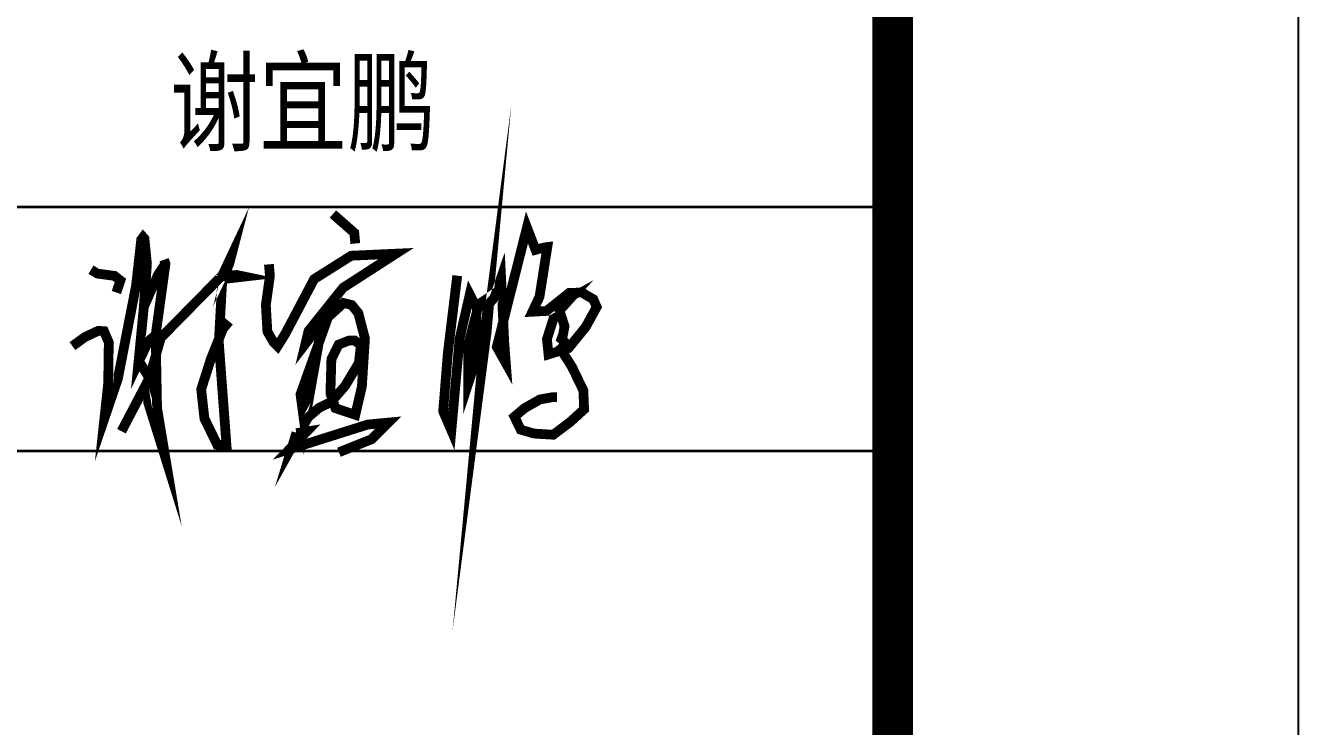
# Model space of a CAD drawing. Header units: millimetres. Extents: x 500457 to 783861, y -293369 to -162148.
# Drawn here: x 779157 to 783861, y -236108 to -233521 of the extents above; entities that cross this region are included whole.
import ezdxf

# ---------------------------------------------------------------- set-up
doc = ezdxf.new("R2010")
doc.units = ezdxf.units.MM
doc.header["$LTSCALE"] = 1000
for name, color, linetype in [('PUB_TEXT', 7, 'Continuous'), ('PUB_TITLE', 4, 'Continuous'), ('WALL', 255, 'Continuous')]:
    doc.layers.add(name, color=color, linetype=linetype)
doc.layers.add('图框', color=4, linetype='Continuous', lineweight=35)
doc.styles.add('-黑体', font='simhei.ttf', dxfattribs={"width": 0.8})

# ---------------------------------------------------------------- blocks, each defined once
blk = doc.blocks.new('谢宜鹏')
at = {"const_width": 80}
for points in [[(14907295.72393443, 155510.5828123712), (14907218.55370676, 154877.5735671991), (14907179.96787391, 154398.8002942535), (14907247.49164335, 154241.3516713693), (14907315.0154128, 154993.2507216181), (14907398.6166126, 155356.3468401437), (14907456.49392383, 155243.8837383674), (14907440.41649347, 154794.0292282826), (14907385.75466832, 154626.9405504488), (14907385.75466832, 154941.8384972108), (14907472.57135419, 155276.0158528765), (14907562.60208808, 155337.0674312389), (14907536.87963756, 155047.8755966811), (14907498.2938047, 154752.2570588239), (14907546.52609578, 155269.5898505705), (14907601.18792093, 155330.641428933), (14907655.84974609, 155491.3034034674), (14907681.57363467, 154964.3312577647), (14907694.4341409, 154794.0292282826), (14907620.48083737, 154925.7724399562), (14907868.06751264, 155905.8117463994), (14907938.80676816, 155722.657011312), (14908009.54602368, 155741.9364202167), (14908035.2684742, 155745.1497718659), (14907970.96019082, 155337.0674312389), (14907913.08287959, 155214.964274514), (14908028.83750205, 155221.3909778134), (14908215.33138003, 155369.2002467415), (14908318.22549626, 155372.4135983917), (14908412.17806111, 155317.6447973982), (14908440.41109086, 155253.5230923225), (14908350.37891892, 155089.6477661398), (14908208.90040789, 154916.1330860001), (14908044.91493241, 154864.7208615937), (14908032.05298813, 154990.0373699679), (14908106.00772971, 155221.3909778134), (14908160.66955487, 155288.8692594753), (14908224.97783825, 155324.2147256336), (14908134.94710436, 155224.6043294626), (14908176.74698523, 155096.0744694383), (14908163.88504094, 155025.3828361272), (14908151.02309666, 154990.0373699679), (14908192.82441559, 154951.4785521594), (14908144.59212451, 154909.7063827016), (14908237.83978253, 154761.8971137726), (14908331.08744055, 154569.1023237365), (14908337.51697463, 154414.8670525015), (14908224.97783825, 154312.0433046804), (14908083.49932721, 154206.00620521), (14907925.94482387, 154215.6455591661), (14907816.62117356, 154247.7783746687), (14907765.17339641, 154353.8154741391), (14907848.77459621, 154424.5064064567), (14907974.1756769, 154495.1980397687), (14908080.28384114, 154514.4774486725), (14908115.65418792, 154514.4774486725)], [(14905364.54125219, 155473.9650440211), (14905423.81347464, 155609.0162413917), (14905438.03869298, 155663.5100307749), (14905359.79855403, 155497.6579044932)], [(14906275.08608902, 156016.274915311), (14906450.3272038, 155861.9996874784), (14906458.67222423, 155774.4379580072)], [(14904136.58364808, 154932.8048011572), (14904237.53926913, 155006.3936383012), (14904347.99610507, 155058.6176125356), (14904395.50505557, 155055.0565683865), (14904434.69918477, 154963.6646134765), (14904429.9478583, 154628.9552041669), (14904399.06855042, 154341.7226448837), (14904509.21189084, 154665.0044672401), (14904658.99947098, 155430.8602869785), (14904700.99636509, 155805.2178571303), (14904716.94868485, 155826.4509333656), (14904727.34724468, 155814.5747109293), (14904748.1458024, 155606.7352103558), (14904720.88607343, 155237.2579530724), (14904678.57424576, 154801.7471605814), (14904762.51626407, 154977.2547636568), (14904819.39700471, 155022.1302288729), (14904900.22851481, 155608.5073205153), (14904888.25384911, 155641.4161352054)], [(14904896.8649093, 155604.4590862705), (14904838.1578416, 155516.4578342247), (14904716.55034423, 155241.97633657)], [(14905749.35986857, 155603.4840050875), (14905757.70488899, 155507.5825625765), (14905724.32480729, 155269.9151112963), (14905736.84305695, 155053.0951901325), (14905786.91174146, 154965.5334606613), (14905820.29038511, 154932.1767114806), (14905882.87731927, 155032.2476600152), (14906120.70536822, 155482.5655264356), (14906425.29214252, 155674.3670094726), (14906792.46585099, 155691.0457345587), (14906358.53341717, 155411.681821058), (14906074.8084749, 155057.2653971496), (14906049.77485168, 154953.0249425913), (14906174.94728196, 155115.6398834637), (14906362.70664641, 155286.5938363825), (14906429.46537176, 155269.9151112963), (14906483.70728551, 155203.2016129349), (14906537.94776119, 154994.7207038184), (14906512.91413797, 154602.7773237131), (14906458.67222423, 154369.2793784556), (14906295.94792106, 154423.484358747), (14906254.22281892, 154544.4028373989), (14906262.56783935, 154827.9362569232), (14906320.98154428, 154944.685930544), (14906404.43031049, 154978.0426797247), (14906454.50043304, 154978.0426797247), (14906504.56911754, 154940.5157235279), (14906487.87907669, 154794.5795077425), (14906375.22345802, 154606.9475307292), (14906258.39604816, 154473.5198330139), (14906162.43047035, 154427.6538647697), (14906070.63668372, 154348.4311473458), (14905945.46425344, 154123.2722141356), (14905975.51104187, 154222.4295033119)], [(14904288.77587202, 155560.3095460073), (14904341.02011091, 155527.8566804663), (14904482.20525917, 155508.7258820659), (14904530.06509456, 155470.4642852652), (14904496.56277837, 155372.4185053422)], [(14904539.10181839, 154234.6880324553), (14904767.74358602, 154670.6544703585), (14904862.35451809, 155001.5680028838), (14905359.06083295, 155505.8181633395), (14905485.20826303, 155516.3232435794), (14905548.28269709, 155503.1915427833), (14905366.94567647, 155482.1813823027), (14905338.03650094, 154964.8002220434), (14905401.11093501, 154119.13074783), (14905324.89557441, 154124.38328795), (14905219.77247634, 154339.7402368416), (14905193.49206133, 154578.7339667692), (14905272.3347444, 154825.6061563813), (14905372.20175948, 155075.1042655562), (14905422.13526702, 155135.509528426)], [(14906186.78245655, 155122.1787456335), (14906138.17483369, 154842.8786224904), (14906040.96246409, 154298.4454435776), (14906008.55738219, 154537.2674302342), (14906231.33908465, 155160.6338164867)], [(14904819.83848692, 155023.8210238512), (14904831.38317483, 154423.5348302382), (14904898.68548415, 154020.4849179476), (14904759.3252249, 154466.1334703765), (14904763.04115335, 154679.672744567), (14904681.79404599, 154809.5807567169)], [(14907398.4179699, 154891.9706636644), (14907392.01532042, 154869.3161086892), (14907391.48188676, 154848.2599105709), (14907396.28278966, 154828.2700812747), (14907408.55465498, 154829.3364500958), (14907414.68986482, 154845.5943873092), (14907413.62299751, 154875.1799408314), (14907409.35552826, 154893.8370084972), (14907398.4179699, 154891.9706636644)], [(14905974.00241135, 154219.0600957903), (14906060.39199554, 154232.6916045551), (14905919.44124988, 154087.2930503567), (14906560.53669464, 154289.4874547622), (14906728.767302, 154305.3908816543), (14906592.36511738, 154169.0792989726), (14906324.10499497, 154062.3026519469)]]:
    blk.add_lwpolyline(points, dxfattribs=at)
blk = doc.blocks.new('A$C57a0c051')
at = {"layer": '图框', "linetype": 'Continuous'}
for p, q in [((1949.999941930175, -18000.00517327903), (6000.000000009779, -18000.00517327903)), ((0, -18900.00517327921), (6000, -18900.00517327921))]:
    blk.add_line(p, q, dxfattribs=at)
at = {"layer": 'PUB_TEXT', "xscale": 0.45, "yscale": 0.45, "zscale": 0.45}
blk.add_blockref('谢宜鹏', (-6703918.558950778, -88233.31781534791), dxfattribs=at)
at = {"layer": '图框', "style": '-黑体', "width": 0.8}
blk.add_text('谢宜鹏', height=300, dxfattribs=at).set_placement((3303.395826041233, -17763.52557972138, 2290.35))

msp = doc.modelspace()

# ---------------------------------------------------------------- linework, layer by layer
at = {"layer": 'PUB_TITLE'}
msp.add_lwpolyline([(657891.9546735227, -259240.6764465323), (783860.9201907638, -259240.6764465323), (783860.9201907638, -170140.6764465323), (657891.9546735227, -170140.6764465323)], close=True, dxfattribs=at)
at = {"layer": 'PUB_TITLE', "const_width": 150}
msp.add_lwpolyline([(661641.9546735227, -257740.6764465323), (782360.9201907638, -257740.6764465323), (782360.9201907638, -171640.6764465323), (661641.9546735227, -171640.6764465323)], close=True, dxfattribs=at)

# ---------------------------------------------------------------- block references
at = {"layer": 'WALL', "color": 0}
msp.add_blockref('A$C57a0c051', (776388.188411263, -216190.6764465323), dxfattribs=at)

doc.saveas('drawing.dxf')
